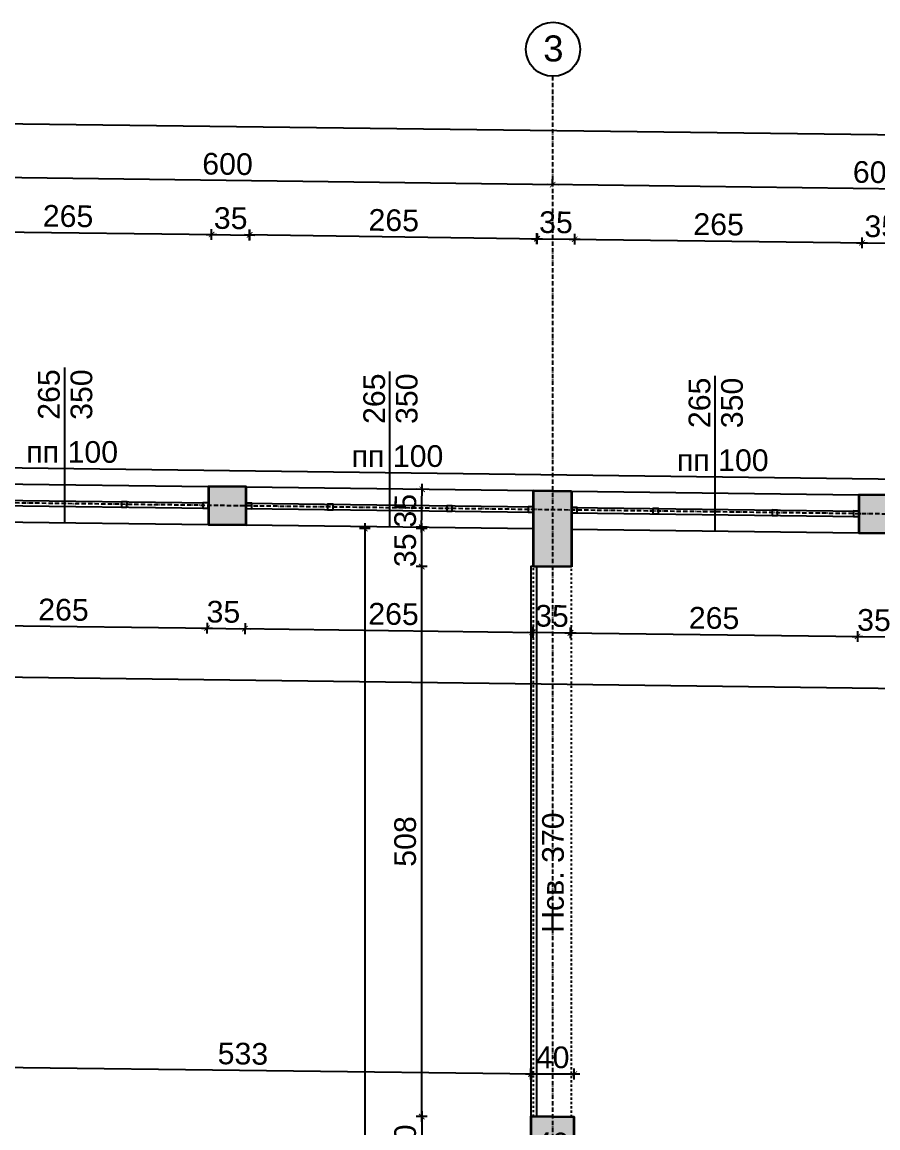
# Model space of a CAD drawing. Header units: inches. Extents: x -72385 to 39588, y -6525 to 66685.
# Drawn here: x -51274 to -50485, y 16520 to 17541 of the extents above; entities that cross this region are included whole.
import ezdxf

# ---------------------------------------------------------------- set-up
doc = ezdxf.new("R2010")
doc.units = ezdxf.units.IN
doc.header["$MEASUREMENT"] = 0
doc.linetypes.add('DashDot', pattern=[0.6, 0.4, -0.1, 0, -0.1])
doc.linetypes.add('Hidden', pattern=[0.4, 0.2, -0.2])
for name, color, linetype, lineweight in [('Изгледни линии', 253, 'Continuous', 25), ('Надписи Hсв', 252, 'Continuous', 25), ('Надписи коти външни', 252, 'Continuous', 25), ('Надписи коти вътрешни', 252, 'Continuous', 25), ('Надписи Оси', 252, 'Continuous', 25), ('Надписи прозорци', 252, 'Continuous', 25), ('Оси', 252, 'DashDot', 25), ('Прозорци', 251, 'Continuous', 25), ('Пунктир', 253, 'Hidden', 25), ('Разрезни линии', 7, 'Continuous', 35), ('Щрих стени', 254, 'Continuous', 25)]:
    doc.layers.add(name, color=color, linetype=linetype, lineweight=lineweight)
doc.styles.add('Arial Regular', font='arial.ttf')
doc.styles.get("Standard").update_dxf_attribs({"font": 'arial.ttf'})
doc.dimstyles.new('Annotative', dxfattribs={"dimscale": 0, "dimtxt": 20, "dimasz": 5, "dimexe": 5, "dimexo": 5, "dimgap": 5, "dimtad": 1, "dimdec": 0, "dimzin": 0, "dimdsep": 46, "dimtxsty": 'Standard', "dimblk": 'ARCHTICK', "dimcen": 5, "dimdle": 5, "dimadec": 0, "dimazin": 0, "dimtfac": 1, "dimtdec": 0, "dimtofl": 0, "dimtmove": 0, "dimatfit": 3, "dimldrblk": 'ARCHTICK', "dimfxl": 5, "dimfxlon": 1, "dimtolj": 1, "dimtzin": 0, "dimarcsym": 1})

# ---------------------------------------------------------------- blocks, each defined once
blk = doc.blocks.new('_ArchTick')
at = {"color": 0, "linetype": 'ByBlock', "const_width": 0.15}
blk.add_lwpolyline([(-0.5, -0.5), (0.5, 0.5)], dxfattribs=at)
blk = doc.blocks.new('*D8220')
at = {"layer": 'Defpoints', "color": 0, "ltscale": 50, "transparency": 16777216}
for p in [(-50804.8, 16530.7), (-50905.5, 16450.7), (-50804.8, 16450.7)]:
    blk.add_point(p, dxfattribs=at)
at = {"layer": 'Надписи коти вътрешни', "color": 0, "lineweight": -2, "ltscale": 50, "transparency": 16777216}
for p, q in [((-50900.5, 16530.7), (-50910.5, 16530.7)), ((-50905.5, 16535.7), (-50905.5, 16445.7)), ((-50900.5, 16450.7), (-50910.5, 16450.7))]:
    blk.add_line(p, q, dxfattribs=at)
at = {"layer": 'Надписи коти вътрешни', "color": 0, "lineweight": -2, "ltscale": 50, "transparency": 16777216, "xscale": 5, "yscale": 5, "zscale": 5}
for p, rotation in [((-50905.5, 16530.7), 90), ((-50905.5, 16450.7), 270)]:
    blk.add_blockref('_ArchTick', p, dxfattribs=dict(at, rotation=rotation))
at = {"layer": 'Надписи коти вътрешни', "color": 0, "ltscale": 50, "transparency": 16777216, "insert": (-50920.7, 16507.8), "char_height": 20, "attachment_point": 5, "rotation": 90}
blk.add_mtext('\\A1;80', dxfattribs=at)
blk = doc.blocks.new('*D4446')
at = {"layer": 'Defpoints', "color": 0, "ltscale": 50, "transparency": 16777216}
for p in [(-50905.5, 17038.2), (-50804.8, 17038.2), (-50804.8, 16530.7)]:
    blk.add_point(p, dxfattribs=at)
at = {"layer": 'Надписи коти вътрешни', "color": 0, "lineweight": -2, "ltscale": 50, "transparency": 16777216}
for p, q in [((-50905.5, 16525.7), (-50905.5, 17043.2)), ((-50900.5, 17038.2), (-50910.5, 17038.2)), ((-50900.5, 16530.7), (-50910.5, 16530.7))]:
    blk.add_line(p, q, dxfattribs=at)
at = {"layer": 'Надписи коти вътрешни', "color": 0, "lineweight": -2, "ltscale": 50, "transparency": 16777216, "xscale": 5, "yscale": 5, "zscale": 5}
for p, rotation in [((-50905.5, 17038.2), 90), ((-50905.5, 16530.7), 270)]:
    blk.add_blockref('_ArchTick', p, dxfattribs=dict(at, rotation=rotation))
at = {"layer": 'Надписи коти вътрешни', "color": 0, "ltscale": 50, "transparency": 16777216, "insert": (-50920.7, 16784.5), "char_height": 20, "attachment_point": 5, "rotation": 90}
blk.add_mtext('\\A1;508', dxfattribs=at)
blk = doc.blocks.new('*D513')
at = {"layer": 'Defpoints', "color": 0, "ltscale": 50, "transparency": 16777216}
for p in [(-50905.5, 17073.2), (-50802.3, 17073.2), (-50802.3, 17038.2)]:
    blk.add_point(p, dxfattribs=at)
at = {"layer": 'Надписи коти вътрешни', "color": 0, "lineweight": -2, "ltscale": 50, "transparency": 16777216}
for p, q in [((-50900.5, 17073.2), (-50910.5, 17073.2)), ((-50905.5, 17033.2), (-50905.5, 17078.2)), ((-50900.5, 17038.2), (-50910.5, 17038.2))]:
    blk.add_line(p, q, dxfattribs=at)
at = {"layer": 'Надписи коти вътрешни', "color": 0, "lineweight": -2, "ltscale": 50, "transparency": 16777216, "xscale": 5, "yscale": 5, "zscale": 5}
for p, rotation in [((-50905.5, 17073.2), 90), ((-50905.5, 17038.2), 270)]:
    blk.add_blockref('_ArchTick', p, dxfattribs=dict(at, rotation=rotation))
at = {"layer": 'Надписи коти вътрешни', "color": 0, "ltscale": 50, "transparency": 16777216, "insert": (-50920.7, 17053.2), "char_height": 20, "attachment_point": 5, "rotation": 90}
blk.add_mtext('\\A1;35', dxfattribs=at)
blk = doc.blocks.new('*D515')
at = {"layer": 'Defpoints', "color": 0, "ltscale": 50, "transparency": 16777216}
for p in [(-50804.3, 16570), (-51337.3, 16537.5), (-50804.8, 16530.7)]:
    blk.add_point(p, dxfattribs=at)
at = {"layer": 'Надписи коти вътрешни', "color": 0, "lineweight": -2, "ltscale": 50, "transparency": 16777216}
for p, q in [((-51336.9, 16571.8), (-51336.7, 16581.8)), ((-51341.8, 16576.9), (-50799.3, 16570)), ((-50804.4, 16565), (-50804.3, 16575))]:
    blk.add_line(p, q, dxfattribs=at)
at = {"layer": 'Надписи коти вътрешни', "color": 0, "lineweight": -2, "ltscale": 50, "transparency": 16777216, "xscale": 5, "yscale": 5, "zscale": 5}
for p, rotation in [((-51336.8, 16576.8), 179.269320977727), ((-50804.3, 16570), 359.269320977727)]:
    blk.add_blockref('_ArchTick', p, dxfattribs=dict(at, rotation=rotation))
at = {"layer": 'Надписи коти вътрешни', "color": 0, "ltscale": 50, "transparency": 16777216, "insert": (-51070.4, 16588.6), "char_height": 20, "attachment_point": 5, "rotation": 359.2693}
blk.add_mtext('\\A1;533', dxfattribs=at)
blk = doc.blocks.new('*D4447')
at = {"layer": 'Defpoints', "color": 0, "ltscale": 50, "transparency": 16777216}
for p in [(-50764.8, 16570), (-50804.8, 16530.7), (-50764.8, 16530.7)]:
    blk.add_point(p, dxfattribs=at)
at = {"layer": 'Надписи коти вътрешни', "color": 0, "lineweight": -2, "ltscale": 50, "transparency": 16777216}
for p, q in [((-50809.8, 16570), (-50759.8, 16570)), ((-50804.8, 16565), (-50804.8, 16575)), ((-50764.8, 16565), (-50764.8, 16575))]:
    blk.add_line(p, q, dxfattribs=at)
at = {"layer": 'Надписи коти вътрешни', "color": 0, "lineweight": -2, "ltscale": 50, "transparency": 16777216, "xscale": 5, "yscale": 5, "zscale": 5, "rotation": 180}
blk.add_blockref('_ArchTick', (-50804.8, 16570), dxfattribs=at)
at = {"layer": 'Надписи коти вътрешни', "color": 0, "lineweight": -2, "ltscale": 50, "transparency": 16777216, "xscale": 5, "yscale": 5, "zscale": 5}
blk.add_blockref('_ArchTick', (-50764.8, 16570), dxfattribs=at)
at = {"layer": 'Надписи коти вътрешни', "color": 0, "ltscale": 50, "transparency": 16777216, "insert": (-50784.8, 16585.2), "char_height": 20, "attachment_point": 5}
blk.add_mtext('\\A1;40', dxfattribs=at)
blk = doc.blocks.new('*D4448')
at = {"layer": 'Defpoints', "color": 0, "ltscale": 50, "transparency": 16777216}
for p in [(-50804.8, 16530.7), (-50764.8, 16530.2), (-50805.3, 16490.8)]:
    blk.add_point(p, dxfattribs=at)
at = {"layer": 'Надписи коти вътрешни', "color": 0, "lineweight": -2, "ltscale": 50, "transparency": 16777216}
for p, q in [((-50760.3, 16490.3), (-50810.3, 16490.9)), ((-50805.3, 16495.8), (-50805.4, 16485.8)), ((-50765.3, 16495.3), (-50765.4, 16485.3))]:
    blk.add_line(p, q, dxfattribs=at)
at = {"layer": 'Надписи коти вътрешни', "color": 0, "lineweight": -2, "ltscale": 50, "transparency": 16777216, "xscale": 5, "yscale": 5, "zscale": 5}
for p, rotation in [((-50805.3, 16490.8), 179.2706286525358), ((-50765.3, 16490.3), 359.2706286525358)]:
    blk.add_blockref('_ArchTick', p, dxfattribs=dict(at, rotation=rotation))
at = {"layer": 'Надписи коти вътрешни', "color": 0, "ltscale": 50, "transparency": 16777216, "insert": (-50785.2, 16505.8), "char_height": 20, "attachment_point": 5, "rotation": 359.2706}
blk.add_mtext('\\A1;40', dxfattribs=at)
blk = doc.blocks.new('*D536')
at = {"layer": 'Defpoints', "color": 0, "ltscale": 50, "transparency": 16777216}
for p in [(-51367.3, 17080.4), (-47202.3, 17027.4), (-47204.2, 16884.3)]:
    blk.add_point(p, dxfattribs=at)
at = {"layer": 'Надписи коти вътрешни', "color": 0, "lineweight": -2, "ltscale": 50, "transparency": 16777216}
for p, q in [((-51374.2, 16937.4), (-47199.2, 16884.2)), ((-51369.1, 16942.3), (-51369.2, 16932.3)), ((-47204.1, 16889.3), (-47204.2, 16879.3))]:
    blk.add_line(p, q, dxfattribs=at)
at = {"layer": 'Надписи коти вътрешни', "color": 0, "lineweight": -2, "ltscale": 50, "transparency": 16777216, "xscale": 5, "yscale": 5, "zscale": 5}
for p, rotation in [((-51369.2, 16937.3), 179.2706286525473), ((-47204.2, 16884.3), 359.2706286525473)]:
    blk.add_blockref('_ArchTick', p, dxfattribs=dict(at, rotation=rotation))
at = {"layer": 'Надписи коти вътрешни', "color": 0, "ltscale": 50, "transparency": 16777216, "insert": (-49286.5, 16926), "char_height": 20, "attachment_point": 5, "rotation": 359.2706}
blk.add_mtext('\\A1;4165', dxfattribs=at)
blk = doc.blocks.new('*D537')
at = {"layer": 'Defpoints', "color": 0, "ltscale": 50, "transparency": 16777216}
for p in [(-51367.3, 17080.4), (-51102.3, 17077), (-51103.6, 16981.3)]:
    blk.add_point(p, dxfattribs=at)
at = {"layer": 'Надписи коти вътрешни', "color": 0, "lineweight": -2, "ltscale": 50, "transparency": 16777216}
for p, q in [((-51368.5, 16989.7), (-51368.6, 16979.7)), ((-51373.6, 16984.7), (-51098.6, 16981.2)), ((-51103.5, 16986.3), (-51103.6, 16976.3))]:
    blk.add_line(p, q, dxfattribs=at)
at = {"layer": 'Надписи коти вътрешни', "color": 0, "lineweight": -2, "ltscale": 50, "transparency": 16777216, "xscale": 5, "yscale": 5, "zscale": 5}
for p, rotation in [((-51368.6, 16984.7), 179.270628652547), ((-51103.6, 16981.3), 359.270628652547)]:
    blk.add_blockref('_ArchTick', p, dxfattribs=dict(at, rotation=rotation))
at = {"layer": 'Надписи коти вътрешни', "color": 0, "ltscale": 50, "transparency": 16777216, "insert": (-51235.9, 16998.2), "char_height": 20, "attachment_point": 5, "rotation": 359.2706}
blk.add_mtext('\\A1;265', dxfattribs=at)
blk = doc.blocks.new('*D4453')
at = {"layer": 'Defpoints', "color": 0, "ltscale": 50, "transparency": 16777216}
for p in [(-51102.3, 17077), (-51067.3, 17076.6), (-51068.6, 16980.9)]:
    blk.add_point(p, dxfattribs=at)
at = {"layer": 'Надписи коти вътрешни', "color": 0, "lineweight": -2, "ltscale": 50, "transparency": 16777216}
for p, q in [((-51108.6, 16981.4), (-51063.6, 16980.8)), ((-51103.5, 16986.3), (-51103.6, 16976.3)), ((-51068.5, 16985.9), (-51068.6, 16975.9))]:
    blk.add_line(p, q, dxfattribs=at)
at = {"layer": 'Надписи коти вътрешни', "color": 0, "lineweight": -2, "ltscale": 50, "transparency": 16777216, "xscale": 5, "yscale": 5, "zscale": 5}
for p, rotation in [((-51103.6, 16981.3), 179.2706286525581), ((-51068.6, 16980.9), 359.2706286525582)]:
    blk.add_blockref('_ArchTick', p, dxfattribs=dict(at, rotation=rotation))
at = {"layer": 'Надписи коти вътрешни', "color": 0, "ltscale": 50, "transparency": 16777216, "insert": (-51088.4, 16996.3), "char_height": 20, "attachment_point": 5, "rotation": 359.2706}
blk.add_mtext('\\A1;35', dxfattribs=at)
blk = doc.blocks.new('*D8221')
at = {"layer": 'Defpoints', "color": 0, "ltscale": 50, "transparency": 16777216}
for p in [(-51067.3, 17076.6), (-50802.3, 17073.2), (-50803.6, 16977.5)]:
    blk.add_point(p, dxfattribs=at)
at = {"layer": 'Надписи коти вътрешни', "color": 0, "lineweight": -2, "ltscale": 50, "transparency": 16777216}
for p, q in [((-51073.6, 16980.9), (-50798.6, 16977.4)), ((-51068.5, 16985.9), (-51068.6, 16975.9)), ((-50803.5, 16982.5), (-50803.6, 16972.5))]:
    blk.add_line(p, q, dxfattribs=at)
at = {"layer": 'Надписи коти вътрешни', "color": 0, "lineweight": -2, "ltscale": 50, "transparency": 16777216, "xscale": 5, "yscale": 5, "zscale": 5}
for p, rotation in [((-51068.6, 16980.9), 179.270628652547), ((-50803.6, 16977.5), 359.270628652547)]:
    blk.add_blockref('_ArchTick', p, dxfattribs=dict(at, rotation=rotation))
at = {"layer": 'Надписи коти вътрешни', "color": 0, "ltscale": 50, "transparency": 16777216, "insert": (-50931.5, 16994.3), "char_height": 20, "attachment_point": 5, "rotation": 359.2706}
blk.add_mtext('\\A1;265', dxfattribs=at)
blk = doc.blocks.new('*D538')
at = {"layer": 'Defpoints', "color": 0, "ltscale": 50, "transparency": 16777216}
for p in [(-50802.3, 17038.2), (-50767.3, 17037.8), (-50768.1, 16977)]:
    blk.add_point(p, dxfattribs=at)
at = {"layer": 'Надписи коти вътрешни', "color": 0, "lineweight": -2, "ltscale": 50, "transparency": 16777216}
for p, q in [((-50808.1, 16977.5), (-50763.1, 16977)), ((-50803, 16982.5), (-50803.2, 16972.5)), ((-50768, 16982), (-50768.2, 16972))]:
    blk.add_line(p, q, dxfattribs=at)
at = {"layer": 'Надписи коти вътрешни', "color": 0, "lineweight": -2, "ltscale": 50, "transparency": 16777216, "xscale": 5, "yscale": 5, "zscale": 5}
for p, rotation in [((-50803.1, 16977.5), 179.2706286525403), ((-50768.1, 16977), 359.2706286525403)]:
    blk.add_blockref('_ArchTick', p, dxfattribs=dict(at, rotation=rotation))
at = {"layer": 'Надписи коти вътрешни', "color": 0, "ltscale": 50, "transparency": 16777216, "insert": (-50785.4, 16992.5), "char_height": 20, "attachment_point": 5, "rotation": 359.2706}
blk.add_mtext('\\A1;35', dxfattribs=at)
blk = doc.blocks.new('*D539')
at = {"layer": 'Defpoints', "color": 0, "ltscale": 50, "transparency": 16777216}
for p in [(-50767.3, 17072.8), (-50502.3, 17069.4), (-50503.6, 16973.7)]:
    blk.add_point(p, dxfattribs=at)
at = {"layer": 'Надписи коти вътрешни', "color": 0, "lineweight": -2, "ltscale": 50, "transparency": 16777216}
for p, q in [((-50768.5, 16982), (-50768.6, 16972)), ((-50503.5, 16978.7), (-50503.6, 16968.7)), ((-50773.6, 16977.1), (-50498.6, 16973.6))]:
    blk.add_line(p, q, dxfattribs=at)
at = {"layer": 'Надписи коти вътрешни', "color": 0, "lineweight": -2, "ltscale": 50, "transparency": 16777216, "xscale": 5, "yscale": 5, "zscale": 5}
for p, rotation in [((-50768.6, 16977), 179.270628652547), ((-50503.6, 16973.7), 359.270628652547)]:
    blk.add_blockref('_ArchTick', p, dxfattribs=dict(at, rotation=rotation))
at = {"layer": 'Надписи коти вътрешни', "color": 0, "ltscale": 50, "transparency": 16777216, "insert": (-50635.9, 16990.6), "char_height": 20, "attachment_point": 5, "rotation": 359.2706}
blk.add_mtext('\\A1;265', dxfattribs=at)
blk = doc.blocks.new('*D540')
at = {"layer": 'Defpoints', "color": 0, "ltscale": 50, "transparency": 16777216}
for p in [(-50502.3, 17069.4), (-50467.3, 17068.9), (-50468.6, 16973.2)]:
    blk.add_point(p, dxfattribs=at)
at = {"layer": 'Надписи коти вътрешни', "color": 0, "lineweight": -2, "ltscale": 50, "transparency": 16777216}
for p, q in [((-50503.5, 16978.7), (-50503.6, 16968.7)), ((-50468.5, 16978.2), (-50468.6, 16968.2)), ((-50508.6, 16973.7), (-50463.6, 16973.2))]:
    blk.add_line(p, q, dxfattribs=at)
at = {"layer": 'Надписи коти вътрешни', "color": 0, "lineweight": -2, "ltscale": 50, "transparency": 16777216, "xscale": 5, "yscale": 5, "zscale": 5}
for p, rotation in [((-50503.6, 16973.7), 179.2706286525581), ((-50468.6, 16973.2), 359.2706286525582)]:
    blk.add_blockref('_ArchTick', p, dxfattribs=dict(at, rotation=rotation))
at = {"layer": 'Надписи коти вътрешни', "color": 0, "ltscale": 50, "transparency": 16777216, "insert": (-50488.4, 16988.7), "char_height": 20, "attachment_point": 5, "rotation": 359.2706}
blk.add_mtext('\\A1;35', dxfattribs=at)
blk = doc.blocks.new('*D562')
at = {"layer": 'Defpoints', "color": 0, "ltscale": 50, "transparency": 16777216}
for p in [(-50802.3, 17073.2), (-50958, 15308.1), (-50802.3, 15308.1)]:
    blk.add_point(p, dxfattribs=at)
at = {"layer": 'Надписи коти вътрешни', "color": 0, "lineweight": -2, "ltscale": 50, "transparency": 16777216}
for p, q in [((-50953, 17073.2), (-50963, 17073.2)), ((-50958, 17078.2), (-50958, 15303.1)), ((-50953, 15308.1), (-50963, 15308.1))]:
    blk.add_line(p, q, dxfattribs=at)
at = {"layer": 'Надписи коти вътрешни', "color": 0, "lineweight": -2, "ltscale": 50, "transparency": 16777216, "xscale": 5, "yscale": 5, "zscale": 5}
for p, rotation in [((-50958, 17073.2), 90), ((-50958, 15308.1), 270)]:
    blk.add_blockref('_ArchTick', p, dxfattribs=dict(at, rotation=rotation))
at = {"layer": 'Надписи коти вътрешни', "color": 0, "ltscale": 50, "transparency": 16777216, "insert": (-50973.2, 16190.6), "char_height": 20, "attachment_point": 5, "rotation": 90}
blk.add_mtext('\\A1;1765', dxfattribs=at)
blk = doc.blocks.new('*D5437')
at = {"layer": 'Defpoints', "color": 0, "ltscale": 50, "transparency": 16777216}
for p in [(-51099.4, 17344.5), (-51367.3, 17115.4), (-51102.3, 17112)]:
    blk.add_point(p, dxfattribs=at)
at = {"layer": 'Надписи коти външни', "color": 0, "lineweight": -2, "ltscale": 50, "transparency": 16777216}
for p, q in [((-51369.4, 17347.9), (-51094.4, 17344.4)), ((-51364.4, 17342.9), (-51364.3, 17352.9)), ((-51099.4, 17339.5), (-51099.3, 17349.5))]:
    blk.add_line(p, q, dxfattribs=at)
at = {"layer": 'Надписи коти външни', "color": 0, "lineweight": -2, "ltscale": 50, "transparency": 16777216, "xscale": 5, "yscale": 5, "zscale": 5}
for p, rotation in [((-51364.4, 17347.9), 179.270628652547), ((-51099.4, 17344.5), 359.270628652547)]:
    blk.add_blockref('_ArchTick', p, dxfattribs=dict(at, rotation=rotation))
at = {"layer": 'Надписи коти външни', "color": 0, "ltscale": 50, "transparency": 16777216, "insert": (-51231.7, 17361.4), "char_height": 20, "attachment_point": 5, "rotation": 359.2706}
blk.add_mtext('\\A1;265', dxfattribs=at)
blk = doc.blocks.new('*D5436')
at = {"layer": 'Defpoints', "color": 0, "ltscale": 50, "transparency": 16777216}
for p in [(-50799, 17340.5), (-51067.3, 17112), (-50802.3, 17108.2)]:
    blk.add_point(p, dxfattribs=at)
at = {"layer": 'Надписи коти външни', "color": 0, "lineweight": -2, "ltscale": 50, "transparency": 16777216}
for p, q in [((-51064.1, 17339.3), (-51063.9, 17349.3)), ((-50799.1, 17335.5), (-50798.9, 17345.5)), ((-51069, 17344.4), (-50794, 17340.4))]:
    blk.add_line(p, q, dxfattribs=at)
at = {"layer": 'Надписи коти външни', "color": 0, "lineweight": -2, "ltscale": 50, "transparency": 16777216, "xscale": 5, "yscale": 5, "zscale": 5}
for p, rotation in [((-51064, 17344.3), 179.1743091467499), ((-50799, 17340.5), 359.1743091467499)]:
    blk.add_blockref('_ArchTick', p, dxfattribs=dict(at, rotation=rotation))
at = {"layer": 'Надписи коти външни', "color": 0, "ltscale": 50, "transparency": 16777216, "insert": (-50931.3, 17357.6), "char_height": 20, "attachment_point": 5, "rotation": 359.1743}
blk.add_mtext('\\A1;265', dxfattribs=at)
blk = doc.blocks.new('*D5435')
at = {"layer": 'Defpoints', "color": 0, "ltscale": 50, "transparency": 16777216}
for p in [(-51064.4, 17344.1), (-51102.3, 17112), (-51067.3, 17111.6)]:
    blk.add_point(p, dxfattribs=at)
at = {"layer": 'Надписи коти външни', "color": 0, "lineweight": -2, "ltscale": 50, "transparency": 16777216}
for p, q in [((-51104.4, 17344.6), (-51059.4, 17344)), ((-51099.4, 17339.5), (-51099.3, 17349.5)), ((-51064.4, 17339.1), (-51064.3, 17349.1))]:
    blk.add_line(p, q, dxfattribs=at)
at = {"layer": 'Надписи коти външни', "color": 0, "lineweight": -2, "ltscale": 50, "transparency": 16777216, "xscale": 5, "yscale": 5, "zscale": 5}
for p, rotation in [((-51099.4, 17344.5), 179.2706286525522), ((-51064.4, 17344.1), 359.2706286525522)]:
    blk.add_blockref('_ArchTick', p, dxfattribs=dict(at, rotation=rotation))
at = {"layer": 'Надписи коти външни', "color": 0, "ltscale": 50, "transparency": 16777216, "insert": (-51081.7, 17359.5), "char_height": 20, "attachment_point": 5, "rotation": 359.2706}
blk.add_mtext('\\A1;35', dxfattribs=at)
blk = doc.blocks.new('*D5434')
at = {"layer": 'Defpoints', "color": 0, "ltscale": 50, "transparency": 16777216}
for p in [(-50764.4, 17340.2), (-50802.3, 17108.2), (-50767.3, 17107.8)]:
    blk.add_point(p, dxfattribs=at)
at = {"layer": 'Надписи коти външни', "color": 0, "lineweight": -2, "ltscale": 50, "transparency": 16777216}
for p, q in [((-50799.4, 17335.7), (-50799.3, 17345.7)), ((-50764.4, 17335.2), (-50764.3, 17345.2)), ((-50804.4, 17340.7), (-50759.4, 17340.2))]:
    blk.add_line(p, q, dxfattribs=at)
at = {"layer": 'Надписи коти външни', "color": 0, "lineweight": -2, "ltscale": 50, "transparency": 16777216, "xscale": 5, "yscale": 5, "zscale": 5}
for p, rotation in [((-50799.4, 17340.7), 179.2706286525463), ((-50764.4, 17340.2), 359.2706286525462)]:
    blk.add_blockref('_ArchTick', p, dxfattribs=dict(at, rotation=rotation))
at = {"layer": 'Надписи коти външни', "color": 0, "ltscale": 50, "transparency": 16777216, "insert": (-50781.7, 17355.7), "char_height": 20, "attachment_point": 5, "rotation": 359.2706}
blk.add_mtext('\\A1;35', dxfattribs=at)
blk = doc.blocks.new('*D5433')
at = {"layer": 'Defpoints', "color": 0, "ltscale": 50, "transparency": 16777216}
for p in [(-50499.4, 17336.9), (-50767.3, 17107.8), (-50502.3, 17104.4)]:
    blk.add_point(p, dxfattribs=at)
at = {"layer": 'Надписи коти външни', "color": 0, "lineweight": -2, "ltscale": 50, "transparency": 16777216}
for p, q in [((-50764.4, 17335.2), (-50764.3, 17345.2)), ((-50769.4, 17340.3), (-50494.4, 17336.8)), ((-50499.4, 17331.9), (-50499.3, 17341.9))]:
    blk.add_line(p, q, dxfattribs=at)
at = {"layer": 'Надписи коти външни', "color": 0, "lineweight": -2, "ltscale": 50, "transparency": 16777216, "xscale": 5, "yscale": 5, "zscale": 5}
for p, rotation in [((-50764.4, 17340.2), 179.270628652547), ((-50499.4, 17336.9), 359.270628652547)]:
    blk.add_blockref('_ArchTick', p, dxfattribs=dict(at, rotation=rotation))
at = {"layer": 'Надписи коти външни', "color": 0, "ltscale": 50, "transparency": 16777216, "insert": (-50631.7, 17353.8), "char_height": 20, "attachment_point": 5, "rotation": 359.2706}
blk.add_mtext('\\A1;265', dxfattribs=at)
blk = doc.blocks.new('*D5432')
at = {"layer": 'Defpoints', "color": 0, "ltscale": 50, "transparency": 16777216}
for p in [(-50464.4, 17336.4), (-50502.3, 17104.4), (-50467.3, 17103.9)]:
    blk.add_point(p, dxfattribs=at)
at = {"layer": 'Надписи коти външни', "color": 0, "lineweight": -2, "ltscale": 50, "transparency": 16777216}
for p, q in [((-50504.4, 17336.9), (-50459.4, 17336.4)), ((-50499.4, 17331.9), (-50499.3, 17341.9)), ((-50464.4, 17331.4), (-50464.3, 17341.4))]:
    blk.add_line(p, q, dxfattribs=at)
at = {"layer": 'Надписи коти външни', "color": 0, "lineweight": -2, "ltscale": 50, "transparency": 16777216, "xscale": 5, "yscale": 5, "zscale": 5}
for p, rotation in [((-50499.4, 17336.9), 179.2706286525403), ((-50464.4, 17336.4), 359.2706286525403)]:
    blk.add_blockref('_ArchTick', p, dxfattribs=dict(at, rotation=rotation))
at = {"layer": 'Надписи коти външни', "color": 0, "ltscale": 50, "transparency": 16777216, "insert": (-50481.7, 17351.9), "char_height": 20, "attachment_point": 5, "rotation": 359.2706}
blk.add_mtext('\\A1;35', dxfattribs=at)
blk = doc.blocks.new('*D5413')
at = {"layer": 'Defpoints', "color": 0, "ltscale": 50, "transparency": 16777216}
for p in [(-50784.8, 17390.5), (-50784.8, 17390.5), (-50184.8, 17382.9)]:
    blk.add_point(p, dxfattribs=at)
at = {"layer": 'Надписи коти външни', "color": 0, "lineweight": -2, "ltscale": 50, "transparency": 16777216}
for p, q in [((-50179.8, 17382.8), (-50789.8, 17390.6)), ((-50784.8, 17390.5), (-50784.8, 17395.5)), ((-50184.8, 17382.9), (-50184.8, 17387.9))]:
    blk.add_line(p, q, dxfattribs=at)
at = {"layer": 'Надписи коти външни', "color": 0, "lineweight": -2, "ltscale": 50, "transparency": 16777216, "xscale": 5, "yscale": 5, "zscale": 5}
for p, rotation in [((-50784.8, 17390.5), 179.2706286525469), ((-50184.8, 17382.9), 359.2706286525469)]:
    blk.add_blockref('_ArchTick', p, dxfattribs=dict(at, rotation=rotation))
at = {"layer": 'Надписи коти външни', "color": 0, "ltscale": 50, "transparency": 16777216, "insert": (-50484.6, 17401.9), "char_height": 20, "attachment_point": 5, "rotation": 359.2706}
blk.add_mtext('\\A1;600', dxfattribs=at)
blk = doc.blocks.new('*D5412')
at = {"layer": 'Defpoints', "color": 0, "ltscale": 50, "transparency": 16777216}
for p in [(-51384.8, 17398.1), (-51384.8, 17398.1), (-50784.8, 17390.5)]:
    blk.add_point(p, dxfattribs=at)
at = {"layer": 'Надписи коти външни', "color": 0, "lineweight": -2, "ltscale": 50, "transparency": 16777216}
for p, q in [((-50779.8, 17390.4), (-51389.8, 17398.2)), ((-51384.8, 17398.1), (-51384.8, 17403.1)), ((-50784.8, 17390.5), (-50784.8, 17395.5))]:
    blk.add_line(p, q, dxfattribs=at)
at = {"layer": 'Надписи коти външни', "color": 0, "lineweight": -2, "ltscale": 50, "transparency": 16777216, "xscale": 5, "yscale": 5, "zscale": 5}
for p, rotation in [((-51384.8, 17398.1), 179.270628652547), ((-50784.8, 17390.5), 359.2706286525469)]:
    blk.add_blockref('_ArchTick', p, dxfattribs=dict(at, rotation=rotation))
at = {"layer": 'Надписи коти външни', "color": 0, "ltscale": 50, "transparency": 16777216, "insert": (-51084.6, 17409.5), "char_height": 20, "attachment_point": 5, "rotation": 359.2706}
blk.add_mtext('\\A1;600', dxfattribs=at)
blk = doc.blocks.new('*D5410')
at = {"layer": 'Defpoints', "color": 0, "ltscale": 50, "transparency": 16777216}
for p in [(-40218.1, 17306), (-52317.3, 17127.5), (-40222.3, 16973.5)]:
    blk.add_point(p, dxfattribs=at)
at = {"layer": 'Надписи коти външни', "color": 0, "lineweight": -2, "ltscale": 50, "transparency": 16777216}
for p, q in [((-52318.1, 17460), (-40213.1, 17305.9)), ((-52313.2, 17455), (-52313, 17465)), ((-40218.2, 17301), (-40218, 17311))]:
    blk.add_line(p, q, dxfattribs=at)
at = {"layer": 'Надписи коти външни', "color": 0, "lineweight": -2, "ltscale": 50, "transparency": 16777216, "xscale": 5, "yscale": 5, "zscale": 5}
for p, rotation in [((-52313.1, 17460), 179.2706286525472), ((-40218.1, 17306), 359.2706286525473)]:
    blk.add_blockref('_ArchTick', p, dxfattribs=dict(at, rotation=rotation))
at = {"layer": 'Надписи коти външни', "color": 0, "ltscale": 50, "transparency": 16777216, "insert": (-46265.4, 17398.2), "char_height": 20, "attachment_point": 5, "rotation": 359.2706}
blk.add_mtext('\\A1;12095', dxfattribs=at)
blk = doc.blocks.new('*D7669')
at = {"layer": 'Defpoints', "color": 0, "ltscale": 10, "transparency": 16777216}
for p in [(-50905.1, 17109.5), (-50885.3, 17109.3), (-50885.7, 17074.3)]:
    blk.add_point(p, dxfattribs=at)
at = {"layer": 'Надписи коти вътрешни', "color": 0, "lineweight": -2, "ltscale": 10, "transparency": 16777216}
for p, q in [((-50905.6, 17069.5), (-50905, 17114.5)), ((-50900.1, 17109.4), (-50910.1, 17109.6)), ((-50900.6, 17074.4), (-50910.6, 17074.6))]:
    blk.add_line(p, q, dxfattribs=at)
at = {"layer": 'Надписи коти вътрешни', "color": 0, "lineweight": -2, "ltscale": 10, "transparency": 16777216, "xscale": 5, "yscale": 5, "zscale": 5}
for p, rotation in [((-50905.1, 17109.5), 89.27062865254527), ((-50905.6, 17074.5), 269.2706286525453)]:
    blk.add_blockref('_ArchTick', p, dxfattribs=dict(at, rotation=rotation))
at = {"layer": 'Надписи коти вътрешни', "color": 0, "ltscale": 10, "transparency": 16777216, "insert": (-50920.6, 17089.7), "char_height": 20, "attachment_point": 5, "rotation": 89.2706}
blk.add_mtext('\\A1;35', dxfattribs=at)

msp = doc.modelspace()

# ---------------------------------------------------------------- hatches: boundary and pattern name
at = {"layer": 'Щрих стени', "ltscale": 10}
h = msp.add_hatch(color=256, dxfattribs=at)
h.dxf.hatch_style = 1
h.paths.add_polyline_path([(-51067.3, 17111.6), (-51102.3, 17112), (-51102.3, 17077), (-51067.3, 17076.6)])
h.paths.add_polyline_path([(-50767.3, 17107.8), (-50802.3, 17108.2), (-50802.3, 17038.2), (-50767.3, 17037.8)])
h.paths.add_polyline_path([(-50467.3, 17103.9), (-50502.3, 17104.4), (-50502.3, 17069.4), (-50467.3, 17068.9)])
h.paths.add_polyline_path([(-50167.3, 17100.1), (-50202.3, 17100.6), (-50202.3, 17030.6), (-50167.3, 17030.1)])
h.paths.add_polyline_path([(-49867.3, 17096.3), (-49902.3, 17096.7), (-49902.3, 17061.7), (-49867.3, 17061.3)])
h.paths.add_polyline_path([(-49567.3, 17092.5), (-49602.3, 17092.9), (-49602.3, 17022.9), (-49567.3, 17022.5)])
h.paths.add_polyline_path([(-49267.3, 17088.7), (-49302.3, 17089.1), (-49302.3, 17054.1), (-49267.3, 17053.7)])
h.paths.add_polyline_path([(-48967.3, 17084.8), (-49002.3, 17085.3), (-49002.3, 17015.3), (-48967.3, 17014.8)])
h.paths.add_polyline_path([(-48667.3, 17081), (-48702.3, 17081.5), (-48702.3, 17046.5), (-48667.3, 17046)])
h.paths.add_polyline_path([(-48367.3, 17077.2), (-48402.3, 17077.6), (-48402.3, 17007.6), (-48367.3, 17007.2)])
h.paths.add_polyline_path([(-48067.3, 17073.4), (-48102.3, 17073.8), (-48102.3, 17038.8), (-48067.3, 17038.4)])
h.paths.add_polyline_path([(-47767.3, 17069.6), (-47802.3, 17070), (-47802.3, 17000), (-47767.3, 16999.6)])
h.paths.add_polyline_path([(-47467.3, 17065.7), (-47502.3, 17066.2), (-47502.3, 17031.2), (-47467.3, 17030.7)])
h.paths.add_polyline_path([(-50764.8, 16530.2), (-50804.8, 16530.7), (-50804.8, 16450.7), (-50764.8, 16450.2)])
h.paths.add_polyline_path([(-50164.8, 16522.5), (-50204.8, 16523), (-50204.8, 16443), (-50164.8, 16442.5)])
h.paths.add_polyline_path([(-49564.8, 16514.9), (-49604.8, 16515.4), (-49604.8, 16470.4), (-49629.8, 16470.7), (-49629.8, 16435.7), (-49604.8, 16435.4), (-49564.8, 16434.9)])
h.paths.add_polyline_path([(-48964.8, 16507.3), (-49004.8, 16507.8), (-49004.8, 16427.8), (-48964.8, 16427.3)])
h.paths.add_polyline_path([(-48364.8, 16499.6), (-48404.8, 16500.1), (-48404.8, 16420.1), (-48364.8, 16419.6)])
h.paths.add_polyline_path([(-47764.8, 16492), (-47804.8, 16492.5), (-47804.8, 16447.5), (-47829.8, 16447.8), (-47829.8, 16412.8), (-47804.8, 16412.5), (-47804.8, 16412.5), (-47764.8, 16412)])
h.paths.add_polyline_path([(-50764.8, 15930.1), (-50804.8, 15930.6), (-50804.8, 15850.6), (-50764.8, 15850.1)])
h.paths.add_polyline_path([(-50164.8, 15922.5), (-50204.8, 15923), (-50204.8, 15843), (-50164.8, 15842.5)])
h.paths.add_polyline_path([(-49564.8, 15914.9), (-49604.8, 15915.4), (-49629.8, 15915.7), (-49629.8, 15880.7), (-49604.8, 15880.4), (-49604.8, 15835.4), (-49564.8, 15834.8)])
h.paths.add_polyline_path([(-48964.8, 15907.2), (-49004.8, 15907.7), (-49004.8, 15827.7), (-48964.8, 15827.2)])
h.paths.add_polyline_path([(-48364.8, 15899.6), (-48404.8, 15900.1), (-48404.8, 15820.1), (-48364.8, 15819.6)])
h.paths.add_polyline_path([(-47764.8, 15891.9), (-47804.8, 15892.4), (-47804.8, 15847.4), (-47829.8, 15847.8), (-47829.8, 15812.8), (-47804.8, 15812.4), (-47764.8, 15811.9)])
h.paths.add_polyline_path([(-51067.3, 15311.4), (-51102.3, 15311.9), (-51102.3, 15276.9), (-51067.3, 15276.4)])
h.paths.add_polyline_path([(-50767.3, 15342.6), (-50802.3, 15343.1), (-50802.3, 15273.1), (-50767.3, 15272.6)])
h.paths.add_polyline_path([(-50467.3, 15303.8), (-50502.3, 15304.2), (-50502.3, 15269.2), (-50467.3, 15268.8)])
h.paths.add_polyline_path([(-50167.3, 15335), (-50202.3, 15335.4), (-50202.3, 15265.4), (-50167.3, 15265)])
h.paths.add_polyline_path([(-49867.3, 15296.2), (-49902.3, 15296.6), (-49902.3, 15261.6), (-49867.3, 15261.2)])
h.paths.add_polyline_path([(-49567.3, 15327.3), (-49602.3, 15327.8), (-49602.3, 15257.8), (-49567.3, 15257.3)])
h.paths.add_polyline_path([(-49267.3, 15288.5), (-49302.3, 15289), (-49302.3, 15254), (-49267.3, 15253.5)])
h.paths.add_polyline_path([(-48967.3, 15319.7), (-49002.3, 15320.1), (-49002.3, 15250.1), (-48967.3, 15249.7)])
h.paths.add_polyline_path([(-48667.3, 15280.9), (-48702.3, 15281.3), (-48702.3, 15246.3), (-48667.3, 15245.9)])
h.paths.add_polyline_path([(-48367.3, 15312.1), (-48402.3, 15312.5), (-48402.3, 15242.5), (-48367.3, 15242.1)])
h.paths.add_polyline_path([(-48067.3, 15273.2), (-48102.3, 15273.7), (-48102.3, 15238.7), (-48067.3, 15238.2)])
h.paths.add_polyline_path([(-47767.3, 15304.4), (-47802.3, 15304.9), (-47802.3, 15234.9), (-47767.3, 15234.4)])
h.paths.add_polyline_path([(-47467.3, 15265.6), (-47502.3, 15266), (-47502.3, 15231), (-47467.3, 15230.6)])

# ---------------------------------------------------------------- linework, layer by layer
at = {"layer": 'Изгледни линии', "ltscale": 50}
for p, q in [((-51382.3, 17130.6), (-46572.3, 17069.4)), ((-51367.3, 17115.4), (-51102.3, 17112)), ((-51067.3, 17111.6), (-50802.3, 17108.2)), ((-50767.3, 17107.8), (-50502.3, 17104.4)), ((-51367.3, 17080.4), (-51102.3, 17077)), ((-51067.3, 17076.6), (-50802.3, 17073.2)), ((-50767.3, 17072.8), (-50502.3, 17069.4)), ((-50799.8, 17038.2), (-50799.8, 16530.6))]:
    msp.add_line(p, q, dxfattribs=at)
msp.add_lwpolyline([(-50802.3, 17038.2), (-50804.8, 17038.2), (-50804.8, 16530.7)], dxfattribs=at)
at = {"layer": 'Надписи Оси', "ltscale": 50}
msp.add_circle((-50784.4, 17515.5), 25, dxfattribs=at)
at = {"layer": 'Надписи прозорци', "ltscale": 50}
for p, q in [((-51234.8, 17078.7), (-51234.8, 17221.9)), ((-50934.8, 17074.9), (-50934.8, 17218)), ((-50634.8, 17071.1), (-50634.8, 17214.2))]:
    msp.add_line(p, q, dxfattribs=at)
at = {"layer": 'Оси', "ltscale": 10}
for p, q in [((-50784.8, 17490.5), (-50784.8, 14890.3)), ((-39839.8, 16951.1), (-52699.8, 17114.9))]:
    msp.add_line(p, q, dxfattribs=at)
at = {"layer": 'Прозорци', "ltscale": 50}
for p, q in [((-51367.3, 17100.4), (-51102.3, 17097)), ((-51367.3, 17095.4), (-51102.3, 17092)), ((-51067.3, 17096.6), (-50802.3, 17093.2)), ((-51067.3, 17091.6), (-50802.3, 17088.2)), ((-50767.3, 17092.8), (-50502.3, 17089.4)), ((-50767.3, 17087.8), (-50502.3, 17084.4))]:
    msp.add_line(p, q, dxfattribs=at)
for points in [[(-51182.4, 17093), (-51177.4, 17093), (-51177.3, 17098), (-51182.3, 17098), (-51182.4, 17093)], [(-51107.4, 17092.1), (-51102.4, 17092), (-51102.3, 17097), (-51107.3, 17097.1), (-51107.4, 17092.1)], [(-51067.3, 17091.6), (-51062.3, 17091.5), (-51062.3, 17096.5), (-51067.3, 17096.6), (-51067.3, 17091.6)], [(-50992.3, 17090.6), (-50987.3, 17090.6), (-50987.3, 17095.6), (-50992.3, 17095.6), (-50992.3, 17090.6)], [(-50882.4, 17089.2), (-50877.4, 17089.2), (-50877.3, 17094.2), (-50882.3, 17094.2), (-50882.4, 17089.2)], [(-50807.4, 17088.3), (-50802.4, 17088.2), (-50802.3, 17093.2), (-50807.3, 17093.3), (-50807.4, 17088.3)], [(-50767.3, 17087.8), (-50762.3, 17087.7), (-50762.3, 17092.7), (-50767.3, 17092.8), (-50767.3, 17087.8)], [(-50692.3, 17086.8), (-50687.3, 17086.7), (-50687.3, 17091.7), (-50692.3, 17091.8), (-50692.3, 17086.8)], [(-50582.4, 17085.4), (-50577.4, 17085.3), (-50577.3, 17090.3), (-50582.3, 17090.4), (-50582.4, 17085.4)], [(-50507.4, 17084.5), (-50502.4, 17084.4), (-50502.3, 17089.4), (-50507.3, 17089.5), (-50507.4, 17084.5)]]:
    msp.add_lwpolyline(points, dxfattribs=at)
at = {"layer": 'Пунктир', "ltscale": 10}
for p, q in [((-50802.3, 16530.7), (-50802.3, 17038.2)), ((-50767.3, 16530.2), (-50767.3, 17037.8))]:
    msp.add_line(p, q, dxfattribs=at)
at = {"layer": 'Разрезни линии', "ltscale": 50}
for p, q in [((-50802.3, 17108.2), (-50767.3, 17107.8)), ((-50802.3, 17038.2), (-50802.3, 17108.2)), ((-50767.3, 17107.8), (-50767.3, 17037.8)), ((-50767.3, 17037.8), (-50802.3, 17038.2))]:
    msp.add_line(p, q, dxfattribs=at)
for points in [[(-51102.3, 17112), (-51102.3, 17077), (-51067.3, 17076.6), (-51067.3, 17111.6)], [(-50502.3, 17104.4), (-50502.3, 17069.4), (-50467.3, 17068.9), (-50467.3, 17103.9)], [(-50804.8, 16450.7), (-50764.8, 16450.2), (-50764.8, 16530.2), (-50804.8, 16530.7)]]:
    msp.add_lwpolyline(points, close=True, dxfattribs=at)

# ---------------------------------------------------------------- texts
at = {"layer": 'Надписи Hсв', "ltscale": 100, "insert": (-50794.5, 16700.2), "char_height": 20, "width": 180.489, "attachment_point": 1, "rotation": 90, "style": 'Arial Regular'}
msp.add_mtext('\\pxt8;Hсв. 370', dxfattribs=at)
at = {"layer": 'Надписи Оси', "ltscale": 100, "insert": (-50797.7, 17528.2), "char_height": 24, "width": 27.213, "attachment_point": 1, "style": 'Arial Regular'}
msp.add_mtext('\\pxqc;3', dxfattribs=at)
at = {"layer": 'Надписи прозорци', "ltscale": 100, "char_height": 20, "width": 180.489, "attachment_point": 1, "rotation": 90, "style": 'Arial Regular'}
for s, insert in [('265', (-51259.4, 17173.6)), ('350', (-51229.4, 17173.5)), ('265', (-50959.4, 17169.7)), ('350', (-50929.4, 17169.7)), ('265', (-50659.4, 17165.9)), ('350', (-50629.4, 17165.8))]:
    msp.add_mtext(s, dxfattribs=dict(at, insert=insert))
at = {"layer": 'Надписи прозорци', "ltscale": 100, "char_height": 20, "width": 180.489, "attachment_point": 1, "style": 'Arial Regular'}
for insert in [(-51270.2, 17153.9), (-50970.2, 17150.1), (-50670.2, 17146.3)]:
    msp.add_mtext('пп 100', dxfattribs=dict(at, insert=insert))

# ---------------------------------------------------------------- dimensions: what is measured, and where the dimension line sits
at = {"layer": 'Надписи коти външни', "ltscale": 50}
dim = msp.add_aligned_dim(p1=(-52317.3, 17127.5), p2=(-40222.3, 16973.5), distance=332.5, text='12095', dimstyle='Annotative', override={"dimscale": 0, "dimtix": 0, "dimtofl": 0, "dimtmove": 0, "dimatfit": 3}, dxfattribs=at)
dim.commit()
dim.dimension.update_dxf_attribs({"geometry": '*D5410', "text_midpoint": (-46265.4, 17398.2)})
for p1, p2, distance, picture, middle in [((-50784.8, 17390.5), (-51384.8, 17398.1), 0, '*D5412', (-51084.6, 17409.5)), ((-50184.8, 17382.9), (-50784.8, 17390.5), 0, '*D5413', (-50484.6, 17401.9)), ((-51367.3, 17115.4), (-51102.3, 17112), 232.5, '*D5437', (-51231.7, 17361.4)), ((-51067.3, 17112), (-50802.3, 17108.2), 232.3, '*D5436', (-50931.3, 17357.6)), ((-50767.3, 17107.8), (-50502.3, 17104.4), 232.5, '*D5433', (-50631.7, 17353.8))]:
    dim = msp.add_aligned_dim(p1=p1, p2=p2, distance=distance, dimstyle='Annotative', override={"dimscale": 0, "dimtix": 0, "dimtofl": 0, "dimtmove": 0, "dimatfit": 3}, dxfattribs=at)
    dim.commit()
    dim.dimension.update_dxf_attribs({"geometry": picture, "text_midpoint": middle})
for base, p1, p2, picture, middle in [((-51064.4, 17344.1), (-51102.3, 17112), (-51067.3, 17111.6), '*D5435', (-51081.9, 17344.3)), ((-50764.4, 17340.2), (-50802.3, 17108.2), (-50767.3, 17107.8), '*D5434', (-50781.9, 17340.5)), ((-50464.4, 17336.4), (-50502.3, 17104.4), (-50467.3, 17103.9), '*D5432', (-50481.9, 17336.6))]:
    dim = msp.add_linear_dim(base=base, p1=p1, p2=p2, angle=359.2706, dimstyle='Annotative', override={"dimscale": 0, "dimtix": 0, "dimtofl": 0, "dimtmove": 0, "dimatfit": 3}, dxfattribs=at)
    dim.commit()
    dim.dimension.update_dxf_attribs({"geometry": picture, "text_midpoint": middle, "dimtype": 129})
at = {"layer": 'Надписи коти вътрешни', "ltscale": 10}
dim = msp.add_linear_dim(base=(-50905.1, 17109.5), p1=(-50885.7, 17074.3), p2=(-50885.3, 17109.3), angle=89.2706, dimstyle='Annotative', override={"dimscale": 0, "dimtix": 0, "dimtofl": 0, "dimtmove": 0, "dimatfit": 3}, dxfattribs=at)
dim.commit()
dim.dimension.update_dxf_attribs({"geometry": '*D7669', "text_midpoint": (-50905.4, 17089.5), "dimtype": 129})
at = {"layer": 'Надписи коти вътрешни', "ltscale": 50}
for p1, p2, distance, picture, middle in [((-51367.3, 17080.4), (-47202.3, 17027.4), -143.1, '*D536', (-49286.5, 16926)), ((-51367.3, 17080.4), (-51102.3, 17077), -95.7, '*D537', (-51235.9, 16998.2)), ((-50767.3, 17072.8), (-50502.3, 17069.4), -95.7, '*D539', (-50635.9, 16990.6)), ((-51337.3, 16537.5), (-50804.8, 16530.7), 39.4, '*D515', (-51070.4, 16588.6)), ((-50764.8, 16530.2), (-50804.8, 16530.7), 39.9, '*D4448', (-50785.2, 16505.8))]:
    dim = msp.add_aligned_dim(p1=p1, p2=p2, distance=distance, dimstyle='Annotative', override={"dimscale": 0, "dimtix": 0, "dimtofl": 0, "dimtmove": 0, "dimatfit": 3}, dxfattribs=at)
    dim.commit()
    dim.dimension.update_dxf_attribs({"geometry": picture, "text_midpoint": middle})
for base, p1, p2, angle, picture, middle, dimtype in [((-51068.6, 16980.9), (-51102.3, 17077), (-51067.3, 17076.6), 359.2706, '*D4453', (-51088.6, 16981.1), 129), ((-50803.6, 16977.5), (-51067.3, 17076.6), (-50802.3, 17073.2), 359.2706, '*D8221', (-50931.7, 16979.1), 129), ((-50905.5, 17073.2), (-50802.3, 17038.2), (-50802.3, 17073.2), 90, '*D513', (-50905.5, 17053.2), 128), ((-50468.6, 16973.2), (-50502.3, 17069.4), (-50467.3, 17068.9), 359.2706, '*D540', (-50488.6, 16973.5), 129), ((-50768.1, 16977), (-50802.3, 17038.2), (-50767.3, 17037.8), 359.2706, '*D538', (-50785.6, 16977.3), 129), ((-50905.5, 16450.7), (-50804.8, 16530.7), (-50804.8, 16450.7), 90, '*D8220', (-50905.5, 16507.8), 128)]:
    dim = msp.add_linear_dim(base=base, p1=p1, p2=p2, angle=angle, dimstyle='Annotative', override={"dimscale": 0, "dimtix": 0, "dimtofl": 0, "dimtmove": 0, "dimatfit": 3}, dxfattribs=at)
    dim.commit()
    dim.dimension.update_dxf_attribs({"geometry": picture, "text_midpoint": middle, "dimtype": dimtype})
for base, p1, p2, picture, middle in [((-50958, 15308.1), (-50802.3, 17073.2), (-50802.3, 15308.1), '*D562', (-50973.2, 16190.6)), ((-50905.5057, 17038.2286), (-50804.8373, 16530.6754), (-50804.8373, 17038.2286), '*D4446', (-50920.7171, 16784.452))]:
    dim = msp.add_linear_dim(base=base, p1=p1, p2=p2, angle=90, dimstyle='Annotative', override={"dimscale": 0, "dimtix": 0, "dimtofl": 0, "dimtmove": 0, "dimatfit": 3}, dxfattribs=at)
    dim.commit()
    dim.dimension.update_dxf_attribs({"geometry": picture, "text_midpoint": middle})
dim = msp.add_linear_dim(base=(-50764.8, 16570), p1=(-50804.8, 16530.7), p2=(-50764.8, 16530.7), dimstyle='Annotative', override={"dimscale": 0, "dimtix": 0, "dimtofl": 0, "dimtmove": 0, "dimatfit": 3}, dxfattribs=at)
dim.commit()
dim.dimension.update_dxf_attribs({"geometry": '*D4447', "text_midpoint": (-50784.8, 16585.2)})

doc.saveas('drawing.dxf')
